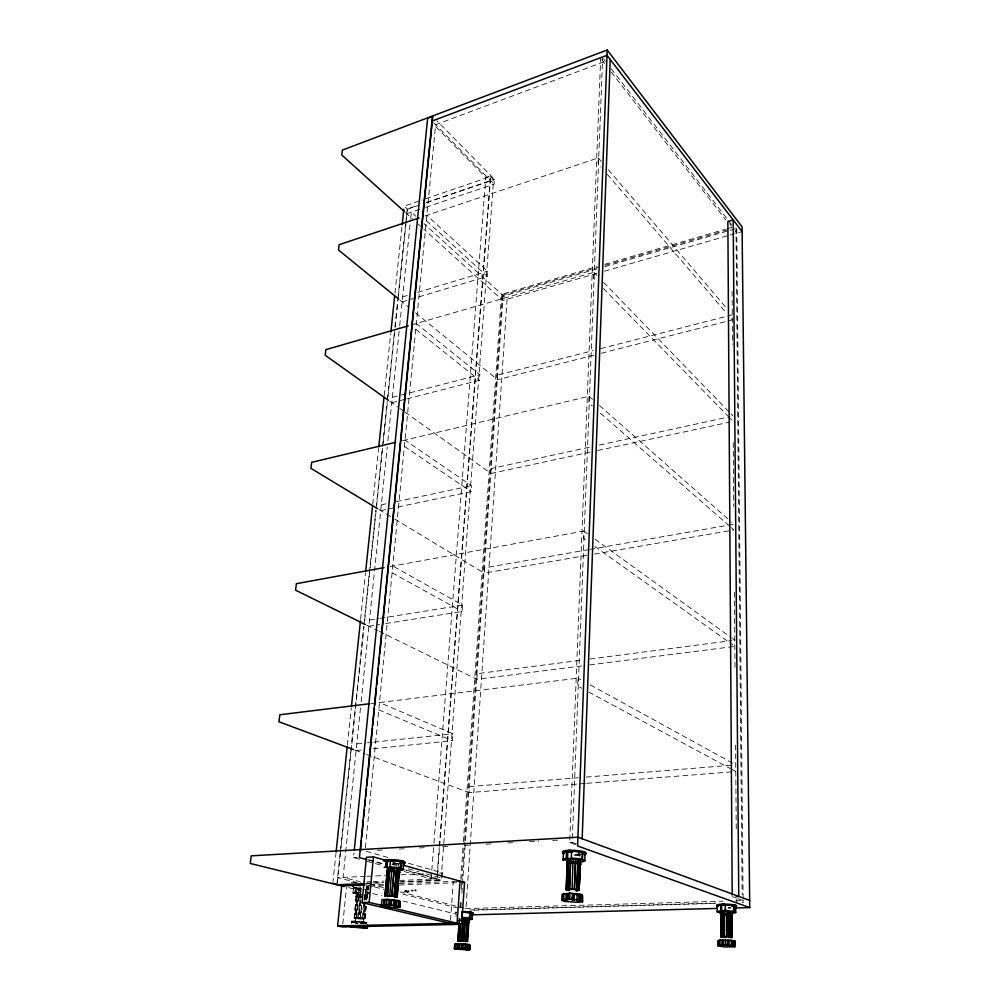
<?xml version="1.0" encoding="UTF-8"?>
<svg xmlns="http://www.w3.org/2000/svg" width="1000" height="1000" viewBox="0 0 1000 1000"><rect width="100%" height="100%" fill="white"/><g stroke="black" fill="none" stroke-linecap="round" stroke-linejoin="round"><path stroke-width="0.75" stroke-dasharray="5 3.75" d="M580.062 855.138C577.1 856.213 576.938 852.725 580 853.988M579.788 856.6L579.888 853.838M575.575 844.638L569.712 842.537L600.662 58.35M371.012 703.575L578.038 678.162L577.725 686.087L581.85 688.325M390.125 566.512L583.763 531.05L583.475 538.3L587.263 541M402.612 440.662L589.012 396.262L588.75 402.912L592.263 405.988M411.213 325.012L593.837 272.288L593.587 278.425L595.775 280.663M425.012 215.95L598.288 157.9L598.062 163.575L601.112 167.125M576.6 843.975L572.212 842.4L602.625 57.613M460.788 879.188L463.275 843.413M463.387 841.862L501.488 294.35L597.2 266.525M458.75 921.2L458.8 920.337M459.338 918.35L459.137 921.263L460.163 920.888M460 907.475L460.538 899.688M461.3 888.775L461.838 880.987M461.95 879.425L464.538 842.038M464.637 840.475L502.4 295.188L501.488 294.35M459.438 921.263L459.65 918.35M459.888 921.525L459.913 920.163A5.3 0.65 3.4 0 0 459.825 920.875M461.225 902.525L460.788 908.75L400.7 893.575M461.863 893.188L503.075 296.075L597.175 268.825M585.35 783.425L469.038 792.613L469.45 786.6L578.45 777.712M581.888 665.9L476.838 679.312L477.225 673.688L582.1 660.05M586.825 555.4L484.162 573.15L484.525 567.863L588.55 549.65M589.987 452.175L491.037 473.462L491.375 468.5L590.175 447.038M593.837 355.163L497.5 379.7L497.825 375.025L593.112 350.575M455.825 912.887L455.875 912.2M456.037 916.787L456.225 914.188M450.513 920.275L453.3 881.4M442.238 877.425L442.562 872.95L408.137 863.188M373.2 748.787L452.463 740.688L452.975 733.8L379.5 702.537M385.675 623.562L462.125 611.487L462.6 605.112L392.762 566.038M380.725 510.575L471.087 491.675L471.538 485.75L405 440.087M406.9 398.85L479.425 380.25L479.837 374.738L416.325 323.525M402.137 301.9L487.2 276.375L487.587 271.212L426.838 215.338M425.675 207.3L494.1 184.125L494.462 179.288L437.025 120.875M437.088 875.763L439.237 847.738M439.35 846.175L490.438 176.588L421.688 200.138M404.275 871.525L431.15 878.9L437.163 878.65L437.512 873.975M437.638 872.425L490.725 175.763L485.788 177.45L434.075 124.975M490.438 176.588L493.625 179.838L441.037 880.037L400.75 881.712M431.15 878.9L433.812 844.688M433.938 843.125L485.788 177.45M411.587 890.913C414.363 888.737 410.45 891.912 413.075 890.962M414.712 890.8C417.425 888.637 413.587 891.787 416.213 890.85M406.838 891.2C406.8 889.675 402.438 892.05 405.988 891.888M406.763 892.425C409.5 890.238 405.588 893.375 408.25 892.463M409.1 891.775C405.475 890.163 411.688 892.013 406.788 891.6M404.462 891.812L404.575 891.062M398.212 866.762L398.438 864.212M360.163 917.7L361.45 905.588L360.163 917.7L363.963 918.162L365.138 905.875M360.65 900.9L358.913 918.888L361.05 919.013L362.188 905.462M361.562 923.863L361.8 921.338L355.85 920.975L351.488 921.15L350.525 924.3M362.212 917.925L364.4 896.363L366.5 896.75L364.938 896.812M365.538 906.912L364.387 918.925L362.975 919.025L364.387 902.475M364.675 899.475L365.325 894.45L366.737 894.325L366.25 899.4M362.875 922.425C367.312 913.413 348.462 919.262 357.837 922.438C368.25 922.987 359.325 920.987 355.562 921.838M365.325 895L365.875 889.35L364.575 889.025L368.363 888.888M365.913 893.1L366.463 887.387L368.225 887.325L367.688 893.037L365.913 893.1L368.725 893.812M365.188 906.875L364.038 918.888L365.075 918.725L363.638 918.162L365.25 901.275M365.4 899.737L366.325 893.462L364.712 893.162M365.725 899.737L366.463 892.1M365.9 899.362L366.525 892.925M364.6 918.462L365.763 906.188M366.35 900.05L366.95 893.787L366 893.462M364.725 918.688L366.075 906.413M366.587 899.15L367.413 892.425M365.075 918.725L366.213 906.7M366.938 899.188L367.55 892.725M368.675 887.837L367.95 887.625L368.638 886.787M368.375 888.413L366.312 888.337L368.488 888.5L367.825 894.562L364.025 894.675M356.688 893.462L357.975 893.787L355.562 918.4L354.263 918.1L356.538 893.162L357.55 892.975L355.125 917.675L354.1 917.837L356.538 893.162M355.037 887.362C355.188 889.762 359.162 887.113 355.45 887.487M354.45 917.875L356.875 893.2M354.6 918.1L357.15 892.1M360.763 900.863L359.025 918.85L355.238 918.388L357.788 892.425M358.638 888.487L356.887 888.55L356.325 894.212L358.075 894.15L358.638 888.487L354.05 887.837A9.15 1.275 4 0 1 353.462 887.475M355.6 923.5L355.85 920.975M360.825 891.5L358.288 917.6L356.362 917.588L358.612 892.812L357.55 892.975M360.462 886.862L359.913 892.562L358.587 892.237L359.15 886.525M356.362 917.588L358.913 891.5M356.863 918.675L359.513 892.688M358.288 917.6L360.7 892.862L358.612 892.812M365.375 847.887L435.65 124.688L604.388 61.65M361.287 894.312L360.988 897.5L361.175 896.7L356.287 895.6L360.288 895.25M352.925 892.825L353.488 887.138M358.075 894.15L353.488 893.512L354.05 887.837M351.238 923.675L351.488 921.15M353.488 893.512A9.162 1.238 4 0 1 354.787 892.362L355.35 886.663M355.25 893.45L355.812 887.775M359.75 897.425A5.875 0.775 4 0 1 355.825 896.363L355.9 895.6M359.913 892.562L356.1 892.7L356.662 887M342.8 923.888L346.525 887.15M359.487 859.237L353.512 857.6L353.988 852.938M360.475 707.975L343.088 877.4L359.562 881.587M361.112 701.762L387.262 446.863M387.9 440.637L399.55 327.175M399.7 325.625L410.55 219.925M410.712 218.375L411.35 212.162L415.962 216.35M336.863 884.775L340.2 852.825M340.35 851.275L350.7 751.988M350.863 750.438L363.775 626.337M363.938 624.788L375.9 510M376.062 508.45L382.362 447.95M382.525 446.4L387.2 401.413M387.362 399.862L394.312 333.162M394.963 326.95L397.7 300.587M397.863 299.037L405.625 224.575M405.788 223.025L407.238 209.013L417.587 205.487M337.375 882.812L364.025 626.712M364.675 620.5L370 569.275M370.163 567.725L376.463 507.188M376.625 505.637L382.925 445.112M383.088 443.55L387.762 398.537M387.925 396.987L395.037 328.7M395.2 327.15L398.263 297.65M398.425 296.1L406.175 221.6M406.337 220.05L407.475 209.188L404.125 206.15L420.213 200.637M332.812 883.275L335.925 853.775M347.375 745.05L351.3 707.788M360.613 619.263L365.525 572.663M372.725 504.338L378.612 448.425M384.175 395.625L390.712 333.5M394.963 293.113L402 226.337M357.137 888.275L355.037 888.162M406.9 890.438L405.375 890.325M409.15 891.012L407.675 890.938M416.275 890.05L414.738 889.975M577.55 854.938L579.963 854.9M730.738 907.5L728.662 907.5M367.95 887.625L368.837 887.55M413.075 890.225L411.6 890.1M363.25 918.575L355.938 917.987M426.463 202.463L494.462 179.288M407.475 209.188L417.688 205.7M426.45 202.712L493.625 179.838M406.75 213.713L424.225 207.8M402.65 296.887L407.125 295.538M417.55 292.387L487.587 271.212M604.675 264.35L725.512 229.237M727.013 228.8L731.5 227.5L729.688 225M502.4 295.188L597.938 267.462M605.4 265.3L730.788 228.925M604.637 266.663L728.612 230.738M730.113 230.312L736.087 228.575M597.013 273.35L502.762 300.487L423.988 229.3M604.487 271.2L728.65 235.463M730.15 235.025L742.113 231.588M392.337 397.362L399.888 395.412M401.4 395.025L479.837 374.738M600.675 348.638L732.275 314.862L730.263 312.512M391.788 402.713L405.387 399.237M601.362 353.25L732.312 319.913L730.275 317.538M460.213 920.188L459.175 920.337L460.238 920.837M599.3 445.062L730.013 416.662M597.6 450.538L730.05 422.05M381.312 504.837L387.325 503.562M396.35 501.662L471.538 485.75M590.087 549.375L733.888 524.2L731.55 522.125M594.487 554.075L733.925 529.963L729.25 525.862M369.487 620.062L378.65 618.6M380.175 618.35L462.6 605.112M368.862 626.213L379.562 624.525M364.462 923.088L363.775 923.2L366.737 923.375L366.062 923.487M589.812 659.038L731.7 640.588M589.612 664.912L734.825 646.388L729.788 642.775M579.913 854.262L577.65 854.087M356.788 743.913L366.087 742.938M367.638 742.775L372.3 742.288M373.85 742.125L452.975 733.8M356.1 750.537L362.325 749.9M365.025 897.625C368.162 897.487 366.887 895.987 364.475 895.6M586.237 777.075L732.625 765.125M586.9 783.3L732.688 771.787M356.188 917.537L355.125 917.675M377.488 850.288L382.137 850.025M399.188 849.062L405.4 848.713M419.35 847.925L427.1 847.5M442.612 846.625L448.812 846.275M464.325 845.4L472.075 844.963M486.037 844.175L493.787 843.737M507.738 842.95L515.5 842.525M529.45 841.737L538.763 841.213M552.712 840.425L560.462 839.987M569.712 842.537L572.212 842.4M353.512 857.6L357.262 857.4M580.55 854.562L575.513 854.788L576.775 855.25A11.125 1.9 2.8 0 1 573.913 855.163M400.575 863.525L396.238 863.725L397.65 864.125A10.325 1.625 3.9 0 1 392.388 863.85M365.387 876.4L337.612 877.638L357.137 882.575M366.938 876.325L385.462 875.5M400.887 874.812L424.05 873.775M439.475 873.088L442.562 872.95M351.45 882.487L360.763 882.1M366.975 881.838L371.637 881.637M373.188 881.575L384.062 881.112M399.588 880.45L436.85 878.875M366.65 883.138L371.3 882.938M372.85 882.875L383.7 882.425M366.25 883.55L383.25 882.85M400.262 882.138L442.013 880.413L405.988 870.475M369.738 884.812L383.75 884.25M399.312 883.612L455.35 881.325M369.825 886.213L383.8 885.65M399.325 885.025L456.775 882.712M465.475 908.612L723.125 901.175M735.612 900.812L743.425 900.588M469.538 909.987L715.738 903.05M473.8 910.2L715.125 903.425M727.962 908.162L731.075 908.088M460.312 918.913L458.663 918.95A8.275 1.025 3.4 0 0 460.425 919.2M357.975 893.787L361.413 894.275M366.95 893.787L366.737 894.325M358.125 917.55L360.288 917.675M361.1 897.463L356.213 896.363L360.225 896.012M368.75 887.075L368.038 886.912M361.8 921.338L367.8 922.837L359.637 923.162L350.775 921.8M348.5 887.625L363.612 891.35M365.125 891.725L371.175 893.213M372.688 893.575L381.75 895.812M402.912 901.012L455.812 914.025M354.787 892.362L356.1 892.7M365.562 883.1L368.55 883.863M370.05 884.25L383.537 887.675M400.012 891.85L465.938 908.6L507.113 299.225L424.038 223.7M366.15 884.85L384.175 889.4M366.463 887.387L369.263 888.112M366.95 861.287L381.887 865.375M368.7 859.725L383.575 863.838M405.9 870.013L437.163 878.65M368.462 860.113L383.462 864.262M391.9 864.338L399.387 866.425M408.363 868.913L418.85 871.825M426.337 873.913L441.312 878.075M392.863 862.325L398.837 863.988M366.225 851.312L388.675 857.675M362.975 919.025L361.05 919.013M362 923.275L363 923.612L360.65 923.25M742.225 902.3L743.15 902.638L743.125 899.525M732.212 896.6L736.325 898.1M737.7 898.6L743.188 900.6M354.988 750.125L365.225 753.938M366.688 754.488L469.038 792.613M378.787 709.862L452.463 740.688M366.675 625.15L377.837 630.638M379.225 631.312L476.838 679.312M588.725 692.038L730.3 768.562M731.675 769.312L735.788 771.538M578.038 678.162L580.75 679.65M590.275 684.887L733.025 763.375M392.113 572.788L462.125 611.487M378.888 509.462L393.55 518.325M394.875 519.138L484.162 573.15M404.4 446.325L471.087 491.675M594.825 546.413L728.525 641.875M389.75 401.262L398.612 407.575M399.888 408.488L403.675 411.188M404.95 412.1L491.037 473.462M583.763 531.05L587.537 533.775M595.087 539.237L731 637.463M732.262 638.375L734.775 640.188M415.763 329.312L479.425 380.25M399.913 300.075L408.338 306.962M415.575 312.863L497.5 379.7M600.462 413.162L728.075 524.837M589.012 396.262L592.513 399.35M599.525 405.538L730.375 521.1M405.462 212.55L412.537 218.938M418.2 224.062L422.837 228.25M426.312 220.712L487.2 276.375M433.85 122.863L494.1 184.125M603.4 288.475L727.65 415.812M728.737 416.925L732 420.275M593.837 272.288L597.075 275.637M603.55 282.312L729.812 412.663M730.888 413.775L733.05 416.012M607.212 174.225L726.213 312.8M598.288 157.9L601.3 161.438M608.362 169.7L726.225 307.787M601.613 59.588L605.438 64.525M611.175 71.938L725.863 220.062M603.575 58.85L605.475 61.3M611.163 68.675L731.525 224.587M729.65 223.8L731.45 226.125M735.05 230.775L736.85 233.1M736.762 228.75L743.112 897.962M736 227.75L742.15 894.5M732.087 291.375L732.5 344.387M733.263 442.587L733.75 506.5M734.412 592.238L735 668.625M735.588 745.013L736.25 830.75M736.775 899.338L736.8 902.45M398.15 863.388A10.938 1.725 3.9 0 1 392.575 863.125M398.075 864.237A10.938 1.725 3.9 0 1 392.5 863.962M730.425 907.688A9.85 1.363 2 0 1 727.975 907.7M360.65 894.762A9.162 1.238 4 0 1 356.325 894.212M358.587 892.237A9.162 1.238 4 0 1 360.925 892.312M365.625 892.738A9.162 1.238 4 0 1 367.688 893.037M365.875 889.35A9.15 1.275 4 0 1 363.575 889.275M361.2 889.112A9.15 1.275 4 0 1 356.887 888.55M366.175 887.013A9.15 1.275 4 0 1 368.225 887.325M368.5 888.662A9.7 1.35 4 0 1 366.325 888.688M361.388 888.438A9.7 1.35 4 0 1 354.975 887.487M366.287 886.175A9.7 1.35 4 0 1 368.488 886.513M368.425 889.412A9.7 1.35 4 0 1 366.25 889.438M361.312 889.188A9.7 1.35 4 0 1 352.938 887.475M366.225 886.938A9.7 1.35 4 0 1 368.425 887.262M367.512 897.275A5.875 0.775 4 0 1 365.487 897.675M355.825 896.363A5.875 0.775 4 0 1 360.575 895.975M364.975 896.4A5.875 0.775 4 0 1 367.425 897.062M367.262 896.7A5.875 0.787 4 0 1 365.55 896.912M361.312 896.812A5.875 0.787 4 0 1 355.9 895.7A5.875 0.787 4 0 1 360.65 895.212M365.05 895.638A5.875 0.787 4 0 1 367.5 896.3M456.337 912.513A8.75 1.113 3.4 0 1 456.012 911.912M456.287 913.2A8.75 1.113 3.4 0 1 456.675 912.375M458.762 921.038A5.3 0.65 3.4 0 1 459.825 920.788M580.025 854.388A11.8 2.025 2.8 0 1 574.163 854.375M579.987 855.3A11.8 2.013 2.8 0 1 574.125 855.288M351.175 921.775L353.75 921.988L351.175 921.775M366.287 889.062L368.425 889.25L366.287 889.062M356.838 922.95L356.075 923.188L358.237 923.1L356.838 922.95M363.413 921.975L361.838 922.113L364.712 922.188L363.413 921.975M354.162 921.425L353.088 921.475L355.938 921.762L354.162 921.425M354.113 922.463L351.95 922.475L354.913 922.663L354.113 922.463M366.975 922.75L364.45 922.638L366.975 922.75M359.525 921.587L358.05 921.5L359.525 921.587"/><path stroke-width="1.5" d="M465.438 941.612L467.562 941.388L466.5 940.938L468.312 918.413L465.025 918L463.5 940.55L466.812 940.938L468.4 917.163M468.013 918.413L469.05 918.925L467.163 919.175M580.138 900.3L576.462 900.238L578.725 900.025L578.938 894.375L580.337 894.65L580.138 900.3L582.25 901.05L579.1 900.938L582.587 901.7L577.388 901.712L579.95 902.087L578.375 902.312L564.888 901.475L563.75 901.075L566.6 901.038L561.838 900.413L562.087 894.325L569.938 893.1L582.263 894.55L582.587 901.7M580.013 864.212L579.062 890.238L580.013 864.212L575.363 863.1L574.388 889.212L578.663 889.825L579.763 859.887L575.513 859.225L575.4 862.175C579.65 863.838 581.663 862.625 579.763 859.887M580.037 863.288L580.15 860.337M579.5 884.688L580.425 864.2M582.175 838.763L610.212 59.475M582.425 860.337L582.675 853.462L585.025 853.35L584.788 860.238L579.688 859.362L582.062 859.262L582.3 852.35A11.125 1.9 2.8 0 0 571.587 851.3L571.312 858.225L572.6 858.675L566.225 858.438A11.15 1.85 2.8 0 0 563.125 860.088L563.413 853.225A11.125 1.9 2.8 0 1 566.5 851.538L572.863 851.762L571.587 851.3M582.05 900.662L582.263 894.55M582.375 901.312L582.575 895.688M572.125 899.837L572.638 893.75L574.438 893.85L573.925 899.95L572.125 899.837L572.238 897.013M573.925 899.95L574.438 893.85M574.388 889.212L575.712 859.163L573.1 859.013L572.087 889.075L567.463 889.175L568.638 859.225L573.1 859.013M607.2 50L577.6 845.987L749.75 907.6L742.062 226.85L607.2 50L342.375 150.075L341.75 154.963L404.3 211.5M576.737 889.5L577.85 859.538M576.938 889.45L578.05 859.475M578.725 900.025L576.95 899.688L577.175 893.55M578.513 882.163L579.075 866.825M567.362 879.9L567.487 876.938M567.45 899.35L567.675 893.688L566.188 893.763L565.962 899.425L572.425 899.412M568.675 890.612L566.112 889.837L567.863 889.225L568.5 872.887M567.612 862.925L568.925 862.225L568.638 859.225M567.762 899.875L567.987 894.225L566.188 893.763M569.45 889.013L570.612 859.038M569.587 889.087L570.763 859.112M569.7 899.237L569.938 893.1M562.537 900.088L563.237 894.225L563.013 899.862L566.062 900.125L561.838 900.413M563.013 899.862L563.713 899.525L563.962 893.413M566.225 858.438L566.5 851.538M566.112 889.837L567.312 859.987L569.038 859.275M566.287 889.463L567.487 859.562M567.513 858.9L567.788 852M566.688 889.513L567.888 859.613M467.475 948.875L467.762 944.638L466.65 944.463L466.362 948.7L464.812 948.8L469.288 949.325L469.575 945.088L469.787 949.688L470.087 945.125L469.3 944.513L455.725 943.688L454.712 944.188L454.387 948.763L458.05 949.163L457.4 949M470.4 918.7L470.737 913.512L472.413 913.475L472.075 918.662L468.1 918.125L469.775 918.088L470.112 912.875A8.263 1.05 3.4 0 0 462.025 912.175L461.675 917.387L462.75 917.663M468.988 949.1L469.3 944.513M463.212 917.85L461.812 940.45L463.212 917.85L465.15 917.975L463.5 940.55M461.55 948.525L461.887 944.05L463.225 944.125L462.887 948.612L458.013 948.213L458.3 943.962L457.262 944L456.962 948.238L459.475 948.487L458.013 948.213M466.362 948.7L464.963 948.487L465.262 943.9M465.312 940.738L466.95 918.162M465.938 948.962L466.125 946.137M467.25 941.175L468.75 918.675M467.562 941.388L469.05 918.688M454.775 948.575L457.312 948.637L455.025 948.462L455.312 944.225L454.387 948.763M455.025 948.462L455.725 943.688M461.712 941.475L457.788 940.825L459.012 922.763M458.088 940.825L459.312 922.8M459.95 924.112L458.812 940.487L459.637 924.075M461.812 940.45L460.012 940.425L461 924M459.575 948.162L459.888 943.575M365.062 885.013L341.712 885.962L337.612 925.925L342.488 926.95L461.675 924.312L464.55 882.4L403.312 865.25M401.737 862.537L403.762 862.45L403.212 868.838L401.188 868.925L401.737 862.537L399.688 861.95M399.862 907.237L399.5 901.438L398.562 906.3L399.05 900.638L387.062 899.325L382.05 899.587L381.175 905.562L384.075 905.8L380.588 906.05L390.45 907.7L399.862 907.237L400.35 901.6L399.05 900.638M395.125 905.725L393.3 905.913L396.587 905.975L397.038 900.738L395.588 900.487L395.125 905.725L393.3 905.425L393.8 899.737M391.838 895.713L394.3 867.913L391.838 895.713L394.137 895.975L396.725 868.15L398.512 868.512L396.087 896.263L398.512 868.512M394.137 895.975L396.725 868.15M394.762 906.15L395.213 900.925L397.038 900.738M396.538 895.763L396.8 892.837M397.562 884.075L397.812 881.15M398.512 873.162L398.587 872.312A6.625 1 3.9 0 0 399.462 872.237L399.862 872.013A6.625 1 3.9 0 0 393.913 870.512A6.625 1 3.9 0 0 386.7 870.95M394.6 897.3L396.85 896.925L399.162 868.925L398.137 868.512M396.85 896.925L399.162 868.925M397.238 896.975L399.775 867.763M401.188 868.925L398.1 868.05L400.138 867.962L400.688 861.55A10.325 1.625 3.9 0 0 390.475 860.6L389.9 867.013L391.35 867.425L385.538 867.2A10.337 1.587 3.9 0 0 384.113 867.463M394.438 867.862L392.013 867.725L389.712 895.588L387.325 895.525L389.825 867.738L388.2 867.913L385.7 895.662L386.488 891.3M381.525 905.263L383.413 905.163L383.888 899.925L385.138 899.862L384.663 905.1L386.55 905.013L387.062 899.325M387.512 895.588L389.825 867.738M389.087 905.163L389.55 899.912L391.225 900.025L390.85 905.65L386.55 905.013M389.175 905.55L389.55 899.912M390.85 905.65L391.225 900.025M385.538 867.2L386.112 860.8L391.925 861.012L390.475 860.6M386.987 867.613L387.562 861.213M385.025 896.25L387.4 868.2L388.2 867.913M384.888 895.913L387.788 868.25M386.887 886.9L387.55 879.55M387.812 876.625L387.95 870.638L394.2 870.6L399.3 871.65L398.625 872.113M461.675 924.312L369.162 902.387L373.462 856.888L366.438 857.262L362.05 902.625L450.288 923.388M367.337 927.85L355.35 926.012L350.275 926.812L364.6 928.263L365.625 928.112L363.338 927.825L367.337 927.85L367.575 925.337M432.55 116L359.45 857.638L366.95 859.7M360.375 851.05L361.45 840.175M361.75 837.075L363.438 819.987M363.738 816.888L364.513 809.125M364.812 806.012L365.425 799.8M365.725 796.7L366.5 788.925M366.8 785.825L372.463 728.363M372.762 725.263L374.45 708.175M374.75 705.062L376.438 687.987M376.75 684.875L378.425 667.8M378.738 664.688L379.5 656.925M379.8 653.825L432.725 116.475L427.612 118.413L354.3 849.837M336.087 852.212L347.2 746.612M351.463 706.225L360.45 620.812M365.688 571.112L372.562 505.887M378.775 446.875L384.012 397.175M390.875 331.95L394.637 296.225M402.163 224.788L403.8 209.25M461.887 944.05L463.225 944.125M462.887 948.612L464.963 948.487M732.35 946.237L734.975 946.35M734.837 941.675L735 940.987L731.225 940.288L719.987 940.075L717.825 940.638L717.837 945.738L724.95 947L734.875 946.775L735 940.987M734.9 941.812L734.875 946.775M579.487 890.238L576.125 891.05M720.925 911.9L722.763 911.45L722.862 936.513L721 936.888L720.925 911.9L722.65 912.487M730.675 937.7L732.237 937.288L732.075 912.25L731.388 912.487M727 940.738L729 940.55L728.5 945.55L727.025 945.462L727.513 940.462L729 940.55M457.35 944.538L455.062 944.35M432.062 121.037L607.013 55.3L742.113 231.588M388.35 870.688L387.15 870.938M398.438 869.55L399.538 868.925M398.125 873.125C401.725 871.287 383.888 870.325 388.612 872.562M419.087 217.938L339.125 244.725L338.462 249.95L398.7 299.1M385.288 895.962L386.087 895.7M408.225 325.875L325.887 349.637L325.188 355.238L388.488 400.363M575.4 862.175L568.925 862.225M575.363 863.1L570.462 862.913L567.575 863.838M465.65 941.338L459.4 940.738L463.738 941.4M717.837 945.738L721.65 945.588L719.188 945.387L719.175 940.675L718.65 945.525M719.188 945.387L727.537 945.188M731.4 915.725L732.163 914.987A5.962 0.8 2.1 0 0 726.062 913.725A5.962 0.8 2.1 0 0 721.2 914.712M395.037 442.463L311.688 462.325L310.925 468.338L377.55 508.65M458.812 940.487L457.788 940.825M383.975 567.638L296.388 583.688L295.562 590.175L365.288 624.462M728.312 911.475L728.45 936.575L728.312 911.475L731.612 911.95L731.4 937.013L732.237 937.288M729.638 937.463C731.162 935.837 717.45 936.95 726.213 937.513M394.325 897.013C397.05 895.863 385.275 895.062 387.738 896.562M722.95 937.4L721.488 937.163L721.4 910.812M728.45 936.575L731.762 937.013M369.462 703.763L279.85 714.762L278.962 721.8L353.525 749.575M466.763 949.562L466.062 949.65L469.787 949.688M468.05 949.887L456.012 949.163M578.075 894.85L580.337 894.65M385.7 895.662L387.325 895.525M466.213 944.725L467.762 944.638M722.862 936.513L722.45 911.413L728.512 911.438M731.525 941.237L733.587 941.125L733.625 945.837L735.037 946.1M458.512 940.462L460.012 940.425M733.587 941.125L732.55 940.925L732.575 945.65L730.512 945.763L733.625 945.837M563.713 899.525L565.962 899.425M722.537 936.475L726.562 936.462L726.438 909.975M718.475 906.325L717.875 906.513M563.125 860.088L565.462 859.987M336.863 884.775L364.7 883.612M456.9 881.263L460.012 881.125L457.075 923.225L337.612 925.925M461.438 882.525L464.55 882.4M362.05 902.625L369.162 902.387M736.137 896.475L738.763 896.4L733.175 219.925L727.862 221.475L732.2 895.037M472.8 914.812L717.075 908.45M735.75 907.962L749.75 907.6M721.988 945.125L721.975 940.413L723.288 940.375L723.263 945.438M455.4 948.275L456.962 948.238M720.888 912.875A9.312 1.25 2.1 0 1 719.175 912.588L721.213 912.537L717.288 911.925L717.275 906.162A9.287 1.288 2 0 1 720.763 905.088L726.075 905.3M735.725 912.225L731.812 911.612L733.888 911.562L733.85 905.775L731.775 905.812L735.688 906.45L735.725 912.225A9.312 1.25 2.1 0 1 732.163 913.263L731.312 912.962M717.288 911.925A9.312 1.25 2.1 0 1 720.775 910.875L726.1 911.087L725.238 910.775L725.212 904.975A9.287 1.288 2 0 1 733.85 905.775M567.312 859.987L568.375 860.487M390 867.812L392.013 867.725M578.663 889.825L579.062 890.238M397.125 896.637L395.712 896.263M731.538 937.487L731.612 911.95M731.25 911.95L732.075 912.25M721.287 914.362L731.263 914.412M731.725 914.725L731.4 914.95M721.287 915.138L731.625 915.188M461.55 917.887L463.338 917.9M461.4 920.113L468.6 921.1M461.35 920.812L468.125 921.338A5.3 0.65 3.4 0 0 468.9 921.275L469.275 921.137A5.3 0.65 3.4 0 0 467.312 920.413A5.3 0.65 3.4 0 0 462.075 920.013M468.125 921.338L468.862 921.6L468.113 922M721 936.888L721.488 937.163M582.513 851.725L584.25 852.025L582.625 852.175M389.137 900.163L393.275 900.512M399.05 906.663L396.188 906.55L399.375 906.888M469.288 949.325L466.987 949.225L469.487 949.463M574.587 889.163L572.087 889.075M391.975 895.662L389.712 895.588M728.65 936.538L726.562 936.462M461.675 940.413L463.625 940.525M572.337 894.188L574.138 894.3M574.225 899.525L576.95 899.688M389.637 900.312L391.312 900.413M390.763 905.263L393.3 905.425M729.025 945.275L732.575 945.65M394.3 867.913L396.575 868.2M396.587 905.975L398.562 906.3M465.188 944.475L459.675 944.55M394.275 895.925L396.087 896.263M458.3 943.962L459.775 944.25L457.262 944M384.663 905.1L386.613 905.512L383.413 905.163M383.888 899.925L385.838 900.35M334.275 883.637L337.212 884.362M344.125 886.55L250.25 863.462L251.238 855.837L577.925 837.2L749.675 900.413M721.975 940.413L723.25 940.725M469.212 919.287L470.275 919.562A8.275 1.025 3.4 0 0 472.075 918.662M373.462 856.888L386.9 860.65M400.025 869.887L401.438 870.288A10.337 1.587 3.9 0 0 403.212 868.838M580.3 861.413L581.562 861.862A11.15 1.85 2.8 0 0 584.788 860.238M724.338 936.388L724.3 909.963M733.625 906.5L733.662 912.275M731.712 912.25L731.85 937.525M731.225 940.288L731.263 945.413M730.362 911.663L730.5 936.75M730.163 911.7L730.3 936.787M728.475 940.837L728.5 945.55M725.288 939.925L725.3 945.05M721.625 905.4L721.65 911.188M721.6 911.663L721.688 936.688M721.287 911.625L721.363 936.9M720.763 905.088L720.775 910.875M719.987 940.075L720 945.175M389.9 867.013A10.337 1.587 3.9 0 1 400.138 867.962M403.762 862.45A10.325 1.625 3.9 0 1 403.425 863.675M384.7 861.062A10.325 1.625 3.9 0 1 386.112 860.8M383.35 860.55A10.938 1.725 3.9 0 1 397.163 860.05A10.938 1.725 3.9 0 1 404.15 862.875M384.038 861.012A10.938 1.725 3.9 0 1 398.438 861.062A10.938 1.725 3.9 0 1 404.075 863.725M388.125 872.638A6.625 1 3.9 0 1 388.562 871.312A6.625 1 3.9 0 1 397.5 871.85A6.625 1 3.9 0 1 398.575 873.275M725.238 910.775A9.312 1.25 2.1 0 1 733.888 911.562M735.688 906.787A9.287 1.288 2 0 0 735.688 906.45A9.85 1.375 2 0 0 726.237 904.15A9.85 1.375 2 0 0 717.5 905.788M717.5 906.55A9.85 1.363 2 0 1 726.25 904.925A9.85 1.363 2 0 1 735.638 907.113M721.213 915.475A5.962 0.787 2.1 0 1 722.938 914.55A5.962 0.787 2.1 0 1 730.6 914.875A5.962 0.787 2.1 0 1 731.488 915.925M352.987 886.363A9.7 1.35 4 0 1 353.625 886.062M461.675 917.387A8.275 1.025 3.4 0 1 469.775 918.088M472.413 913.475A8.263 1.05 3.4 0 1 471.85 914.237M464 911.488A8.75 1.113 3.4 0 1 471.863 912.438A8.75 1.113 3.4 0 1 472.413 913.587M461.712 912.1A8.75 1.113 3.4 0 1 471.812 913.125A8.75 1.113 3.4 0 1 471.1 914.45M462.025 920.713A5.3 0.65 3.4 0 1 468.612 921.388A5.3 0.65 3.4 0 1 467.163 922.125M571.312 858.225A11.15 1.85 2.8 0 1 582.062 859.262M585.025 853.35A11.125 1.9 2.8 0 1 584.837 854.325M564.038 852.887A11.8 2.025 2.8 0 1 566.7 850.45A11.8 2.025 2.8 0 1 581.888 851.175A11.8 2.025 2.8 0 1 584.362 853.863M564 853.8A11.8 2.013 2.8 0 1 566.663 851.363A11.8 2.013 2.8 0 1 581.85 852.1A11.8 2.013 2.8 0 1 584.325 854.775M575.825 894.412A4.5 0.65 2.8 0 1 576.538 894.587M569.612 890.35A4.5 0.663 2.8 0 1 569.375 889.438A4.5 0.663 2.8 0 1 575.4 889.625A4.5 0.663 2.8 0 1 576.675 890.562M567.8 864.375A7.15 1.175 2.8 0 1 569.425 862.887A7.15 1.175 2.8 0 1 579.05 863.475A7.15 1.175 2.8 0 1 579.05 865.062M567.825 863.45A7.138 1.175 2.8 0 1 572.575 861.888A7.138 1.175 2.8 0 1 580.788 863.688M469.725 913.112L471.7 913.225L469.725 913.112M469.775 912.412L471.737 912.537L469.837 912.387M568.188 850.55L570.837 850.7L568.188 850.55M568.15 851.462L570.812 851.625L568.15 851.462M581.575 852.775L584.225 852.938L581.575 852.775M722.2 904.287L724.388 904.412L722.2 904.287M722.2 905.05L724.388 905.175L722.2 905.05M387.675 859.837L390.1 860.075L387.675 859.837M387.6 860.688L390.012 860.938L387.6 860.688M733.012 905.275L735.188 905.4L733.012 905.275M733.012 906.038L735.2 906.175L733.012 906.038M400.462 861.038L402.863 861.287L400.462 861.038M400.387 861.888L402.788 862.138L400.55 861.85"/></g></svg>
